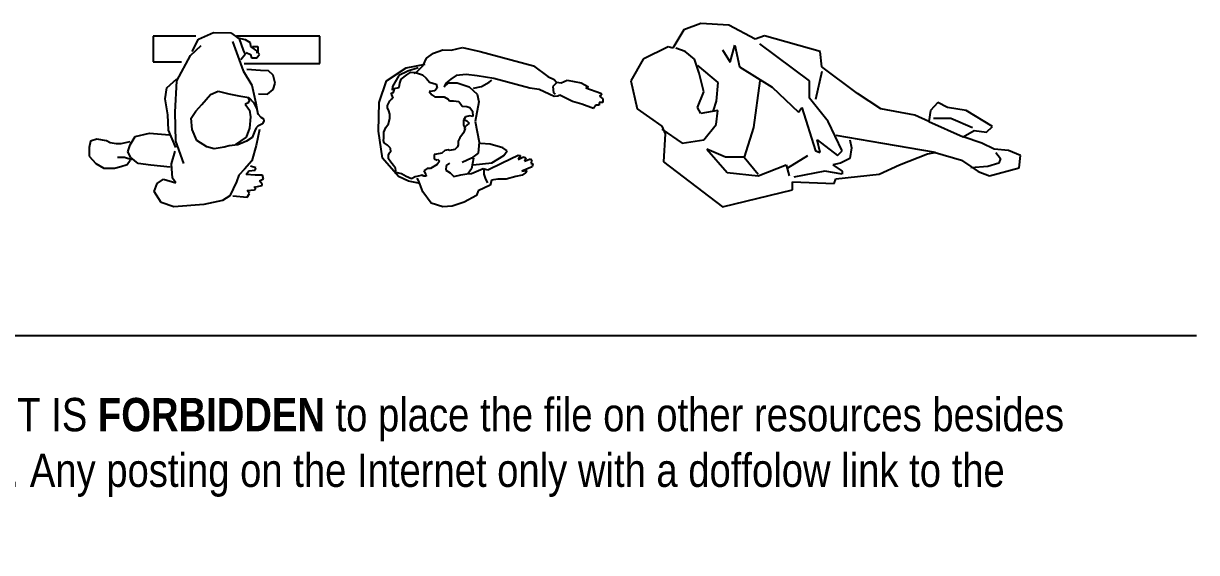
# Model space of a CAD drawing. Header units: millimetres. Extents: x 70390 to 391980, y 864 to 176336.
# Drawn here: x 219535 to 391980, y 864 to 78641 of the extents above; entities that cross this region are included whole.
import ezdxf

# ---------------------------------------------------------------- set-up
doc = ezdxf.new("R2010")
doc.units = ezdxf.units.MM
for name, color, linetype in [('01 - DWGFREE.com', 1, 'Continuous'), ('01 - DWGFREE.com @ 1', 1, 'Continuous'), ('家具外线', 144, 'Continuous')]:
    doc.layers.add(name, color=color, linetype=linetype)
doc.styles.add('Ajith', font='swissc.ttf', dxfattribs={"height": 9})

# ---------------------------------------------------------------- blocks, each defined once
blk = doc.blocks.new('MK-RC-0058')
at = {"layer": '家具外线'}
for p, q in [((82936.9, 10497.6), (82782.5, 10497.6)), ((82782.5, 10497.6), (82782.5, 10404.3)), ((82923.5, 10442.4), (82946.4, 10486.2)), ((82946.4, 10486.2), (82999.8, 10510.9)), ((82999.8, 10510.9), (83062.7, 10509)), ((83062.7, 10509), (83093.2, 10488.1)), ((83382.9, 10497.6), (83083.6, 10497.6)), ((83116, 10484.3), (83087.5, 10490)), ((83093.2, 10488.1), (83106.5, 10446.2)), ((83133.2, 10472.8), (83116, 10484.3)), ((83382.9, 10398.6), (83382.9, 10497.6)), ((82917.8, 10427.1), (82955.9, 10463.3)), ((83068.4, 10478.6), (83106.5, 10371.9)), ((83106.5, 10446.2), (83114.1, 10430.9)), ((83135.1, 10459.5), (83133.2, 10472.8)), ((83152.3, 10446.2), (83135.1, 10459.5)), ((83140.8, 10459.5), (83159.9, 10459.5)), ((83165.6, 10432.9), (83152.3, 10446.2)), ((83159.9, 10459.5), (83159.9, 10438.6)), ((82782.5, 10404.3), (82885.4, 10404.3)), ((82868.3, 10335.7), (82917.8, 10427.1)), ((83114.1, 10430.9), (83098.9, 10411.9)), ((83110.3, 10398.6), (83382.9, 10398.6)), ((83118, 10438.6), (83133.2, 10430.9)), ((83133.2, 10430.9), (83137, 10419.5)), ((83137, 10419.5), (83156.1, 10419.5)), ((83159.9, 10438.6), (83154.2, 10438.6)), ((83156.1, 10419.5), (83165.6, 10432.9)), ((83106.5, 10371.9), (83138.9, 10320.5)), ((83169.4, 10373.8), (83119.9, 10377.6)), ((83198, 10371.9), (83169.4, 10373.8)), ((83215.2, 10356.7), (83198, 10371.9)), ((83222.8, 10328.1), (83215.2, 10356.7)), ((82832, 10311), (82868.3, 10343.3)), ((82862.5, 10223.4), (82868.3, 10335.7)), ((83138.9, 10320.5), (83152.3, 10255.7)), ((83215.2, 10305.3), (83222.8, 10328.1)), ((82826.3, 10271), (82832, 10311)), ((82835.9, 10213.8), (82826.3, 10271)), ((82958.2, 10251.2), (82989.5, 10286.5)), ((82989.5, 10286.5), (83016.9, 10298.5)), ((83016.9, 10298.5), (83055, 10289.8)), ((83055, 10289.8), (83091, 10281.8)), ((83091, 10281.8), (83127.1, 10275.8)), ((83123.7, 10276.7), (83129.4, 10265.3)), ((83127.1, 10275.8), (83145.8, 10257.2)), ((83161.8, 10290), (83194.2, 10288.1)), ((83194.2, 10288.1), (83215.2, 10305.3)), ((82936.1, 10226.5), (82958.2, 10251.2)), ((83123.7, 10255.7), (83114.1, 10251.9)), ((83114.1, 10251.9), (83129.4, 10231)), ((83129.4, 10265.3), (83123.7, 10255.7)), ((83129.4, 10231), (83133.2, 10206.2)), ((83145.8, 10257.2), (83155.8, 10233.8)), ((83152.3, 10255.7), (83159.9, 10215.7)), ((83155.8, 10233.8), (83160.4, 10217.8)), ((82837.8, 10158.6), (82835.9, 10213.8)), ((82864.4, 10118.6), (82862.5, 10223.4)), ((82919.4, 10201.8), (82936.1, 10226.5)), ((82923.4, 10160.4), (82919.4, 10201.8)), ((83133.2, 10206.2), (83129.4, 10166.2)), ((83160.4, 10217.8), (83170.5, 10205.8)), ((83170.5, 10205.8), (83179.8, 10199.1)), ((83181.8, 10191.8), (83177.1, 10181.1)), ((83179.8, 10199.1), (83181.8, 10191.8)), ((82717.7, 10135.8), (82769.1, 10147.2)), ((82769.1, 10147.2), (82841.6, 10141.5)), ((82864.4, 10095.8), (82837.8, 10158.6)), ((82940.1, 10121.8), (82923.4, 10160.4)), ((83129.4, 10166.2), (83118, 10133.9)), ((83149.1, 10155.8), (83139.7, 10132.4)), ((83153.8, 10166.4), (83149.1, 10155.8)), ((83159.8, 10172.4), (83153.8, 10166.4)), ((83165.6, 10160.5), (83154.2, 10103.4)), ((83177.1, 10181.1), (83159.8, 10172.4)), ((82557.6, 10118.6), (82551.9, 10095.8)), ((82580.4, 10126.2), (82557.6, 10118.6)), ((82614.8, 10120.5), (82580.4, 10126.2)), ((82628.1, 10112.9), (82614.8, 10120.5)), ((82649.1, 10109.1), (82628.1, 10112.9)), ((82666.2, 10109.1), (82649.1, 10109.1)), ((82698.6, 10116.7), (82666.2, 10109.1)), ((82691, 10080.5), (82700.5, 10105.3)), ((82700.5, 10105.3), (82717.7, 10135.8)), ((82893, 10038.6), (82864.4, 10118.6)), ((82976.2, 10098.4), (82940.1, 10121.8)), ((83088.3, 10105.1), (83057, 10101.7)), ((83118, 10133.9), (83079.8, 10107.2)), ((83119, 10119.1), (83088.3, 10105.1)), ((83139.7, 10132.4), (83119, 10119.1)), ((83154.2, 10103.4), (83138.9, 10048.2)), ((82551.9, 10095.8), (82551.9, 10065.3)), ((82551.9, 10065.3), (82576.6, 10038.6)), ((82679.6, 10059.6), (82654.8, 10059.6)), ((82706.2, 10052), (82679.6, 10059.6)), ((82702.4, 10059.6), (82691, 10080.5)), ((82729.1, 10038.6), (82702.4, 10059.6)), ((82849.2, 10036.7), (82862.5, 10082.4)), ((83002.9, 10091.1), (82976.2, 10098.4)), ((83038.3, 10097.1), (83002.9, 10091.1)), ((83057, 10101.7), (83038.3, 10097.1)), ((82576.6, 10038.6), (82605.2, 10021.5)), ((82605.2, 10021.5), (82643.3, 10021.5)), ((82643.3, 10021.5), (82666.2, 10027.2)), ((82666.2, 10027.2), (82689.1, 10034.8)), ((82689.1, 10034.8), (82700.5, 10050.1)), ((82774.9, 10032.9), (82729.1, 10038.6)), ((82843.5, 10025.3), (82774.9, 10032.9)), ((82853, 9985.3), (82849.2, 10036.7)), ((83112.2, 10017.7), (83091.3, 9996.7)), ((83138.9, 10048.2), (83112.2, 10017.7)), ((83152.3, 10023.4), (83133.2, 10029.1)), ((83150.4, 10013.9), (83152.3, 10023.4)), ((82797.7, 9966.3), (82820.6, 9981.5)), ((82820.6, 9981.5), (82864.4, 9968.2)), ((82864.4, 9968.2), (82853, 9985.3)), ((83091.3, 9996.7), (83083.6, 9972)), ((83118, 9998.6), (83127.5, 10012)), ((83150.4, 9996.7), (83118, 9998.6)), ((83127.5, 10012), (83150.4, 10013.9)), ((83177, 9996.7), (83150.4, 9996.7)), ((83165.6, 9975.8), (83180.9, 9983.4)), ((83175.1, 9964.4), (83165.6, 9975.8)), ((83180.9, 9983.4), (83177, 9996.7)), ((82786.3, 9937.7), (82797.7, 9966.3)), ((82811.1, 9897.7), (82786.3, 9937.7)), ((83083.6, 9972), (83058.9, 9922.5)), ((83121.8, 9941.5), (83148.4, 9943.4)), ((83129.4, 9930.1), (83121.8, 9941.5)), ((83146.5, 9952.9), (83175.1, 9958.6)), ((83152.3, 9951), (83146.5, 9952.9)), ((83148.4, 9943.4), (83152.3, 9951)), ((83175.1, 9958.6), (83175.1, 9964.4)), ((82856.8, 9882.5), (82811.1, 9897.7)), ((83032.2, 9905.3), (82965.5, 9890.1)), ((83058.9, 9922.5), (83032.2, 9905.3)), ((83070.3, 9922.5), (83121.8, 9916.7)), ((83121.8, 9916.7), (83129.4, 9930.1)), ((82965.5, 9890.1), (82856.8, 9882.5))]:
    blk.add_line(p, q, dxfattribs=at)
blk = doc.blocks.new('MK-RC-0054')
at = {"layer": '家具外线'}
for p, q in [((76512.2, 10543), (76450.7, 10520.6)), ((76612.9, 10537.4), (76512.2, 10543)), ((76708, 10487), (76612.9, 10537.4)), ((76450.7, 10520.6), (76411.5, 10453.4)), ((76741.6, 10498.2), (76708, 10487)), ((76942.9, 10442.2), (76741.6, 10498.2)), ((76394.7, 10459), (76305.2, 10414.3)), ((76411.5, 10453.4), (76394.7, 10459)), ((76456.3, 10442.2), (76422.7, 10453.4)), ((76489.8, 10414.3), (76456.3, 10442.2)), ((76590.5, 10447.8), (76618.5, 10403.1)), ((76618.5, 10403.1), (76635.3, 10464.6)), ((76635.3, 10464.6), (76652.1, 10386.3)), ((76903.8, 10335.9), (76724.8, 10470.2)), ((76948.5, 10386.3), (76942.9, 10442.2)), ((76305.2, 10414.3), (76260.5, 10335.9)), ((76506.6, 10363.9), (76489.8, 10414.3)), ((76501, 10391.9), (76573.7, 10330.3)), ((76523.4, 10296.7), (76506.6, 10363.9)), ((76652.1, 10386.3), (76769.5, 10313.5)), ((76948.5, 10369.5), (76926.1, 10268.7)), ((77077.2, 10291.1), (76948.5, 10386.3)), ((76260.5, 10335.9), (76282.9, 10235.1)), ((76573.7, 10330.3), (76568.1, 10263.1)), ((76724.8, 10335.9), (76702.4, 10168)), ((76769.5, 10313.5), (76864.6, 10223.9)), ((76903.8, 10274.3), (76903.8, 10335.9)), ((76501, 10240.7), (76523.4, 10296.7)), ((76970.9, 10190.3), (76903.8, 10274.3)), ((77161.1, 10235.1), (77077.2, 10291.1)), ((76282.9, 10235.1), (76372.4, 10173.5)), ((76512.2, 10218.3), (76501, 10240.7)), ((76573.7, 10229.5), (76512.2, 10218.3)), ((76568.1, 10263.1), (76557, 10229.5)), ((76568.1, 10179.1), (76573.7, 10229.5)), ((76864.6, 10223.9), (76875.8, 10240.7)), ((76875.8, 10240.7), (76926.1, 10084)), ((77284.1, 10212.7), (77161.1, 10235.1)), ((77340.1, 10229.5), (77334.5, 10190.3)), ((77366.5, 10258.8), (77340.1, 10229.5)), ((77401.6, 10240.7), (77366.5, 10258.8)), ((77468.7, 10229.5), (77401.6, 10240.7)), ((77563.9, 10172.2), (77468.7, 10229.5)), ((77021.2, 10084), (76970.9, 10190.3)), ((77334.5, 10190.3), (77284.1, 10212.7)), ((77334.5, 10190.3), (77457.6, 10134.4)), ((77351.3, 10201.5), (77412.8, 10201.5)), ((77412.8, 10201.5), (77491.1, 10168)), ((76372.4, 10173.5), (76383.6, 10145.6)), ((76372.4, 10162.4), (76445.1, 10112)), ((76383.6, 10145.6), (76378, 10044.8)), ((76523.4, 10123.2), (76568.1, 10179.1)), ((76702.4, 10168), (76668.8, 10061.6)), ((77457.6, 10134.4), (77496.7, 10156.8)), ((77496.7, 10156.8), (77541.5, 10151.2)), ((77541.5, 10151.2), (77563.9, 10172.2)), ((76445.1, 10112), (76523.4, 10123.2)), ((76942.9, 10078.4), (76931.7, 10123.2)), ((76931.7, 10123.2), (77004.5, 10067.2)), ((76998.9, 10140), (77166.7, 10112)), ((77049.2, 10123.2), (77054.8, 10095.2)), ((77166.7, 10112), (77356.9, 10079.6)), ((77524.7, 10112), (77457.6, 10134.4)), ((77569.4, 10089.6), (77524.7, 10112)), ((76601.7, 10061.6), (76534.6, 10089.6)), ((76534.6, 10089.6), (76607.3, 10005.6)), ((76668.8, 10061.6), (76601.7, 10061.6)), ((76668.8, 10061.6), (76719.2, 10000)), ((76825.5, 10022.4), (76898.2, 10067.2)), ((76926.1, 10084), (76942.9, 10078.4)), ((77004.5, 10067.2), (77021.2, 10084)), ((77054.8, 10095.2), (77049.2, 10056)), ((77228.2, 10033.6), (77328.9, 10072.8)), ((77328.9, 10072.8), (77356.9, 10078.4)), ((77356.9, 10078.4), (77452, 10050.4)), ((77621.3, 10085.3), (77569.4, 10089.6)), ((77575, 10078.4), (77591.8, 10056)), ((77664.5, 10067.2), (77621.3, 10085.3)), ((77658.9, 10022.4), (77664.5, 10067.2)), ((76378, 10044.8), (76590.5, 9882.5)), ((76719.2, 9994.4), (76819.9, 10033.6)), ((76819.9, 10033.6), (76831.1, 9994.4)), ((77015.6, 10039.2), (76987.7, 10033.6)), ((76987.7, 10033.6), (77021.2, 10011.2)), ((77049.2, 10056), (77015.6, 10039.2)), ((77155.5, 10000), (77228.2, 10033.6)), ((77452, 10050.4), (77485.5, 10028)), ((77547.1, 10028), (77485.5, 10022.4)), ((77485.5, 10028), (77512.2, 10009.9)), ((77586.2, 10039.2), (77547.1, 10028)), ((77552.6, 9994.4), (77658.9, 10022.4)), ((77591.8, 10056), (77586.2, 10039.2)), ((76607.3, 10005.6), (76719.2, 9994.4)), ((76959.7, 10011.2), (76847.8, 9988.8)), ((77021.2, 10000), (76959.7, 10011.2)), ((76993.3, 9966.4), (76998.9, 9983.2)), ((76998.9, 9983.2), (77155.5, 10000)), ((77021.2, 10011.2), (77021.2, 10000)), ((77512.2, 10009.9), (77552.6, 9994.4)), ((76590.5, 9882.5), (76842.2, 9944)), ((76842.2, 9972), (76993.3, 9966.4)), ((76842.2, 9944), (76842.2, 9972))]:
    blk.add_line(p, q, dxfattribs=at)
blk = doc.blocks.new('MK-RC-0059')
at = {"layer": '家具外线'}
for p, q in [((84028.7, 10436.5), (84063.4, 10448.1)), ((84063.4, 10448.1), (84093.1, 10446.4)), ((84093.1, 10446.4), (84134.3, 10456.3)), ((84134.3, 10456.3), (84197, 10441.5)), ((84197, 10441.5), (84390.1, 10390.3)), ((83992.4, 10392), (84004, 10418.4)), ((84004, 10418.4), (84028.7, 10436.5)), ((83860.4, 10335.9), (83931.3, 10383.7)), ((83904.9, 10355.7), (83881.8, 10316.1)), ((83936.3, 10370.6), (83904.9, 10355.7)), ((83912.5, 10342.7), (83932.7, 10357.8)), ((83931.3, 10383.7), (83999, 10396.9)), ((83932.7, 10357.8), (83947.8, 10367.9)), ((83974.2, 10383.7), (83936.3, 10370.6)), ((83947.8, 10367.9), (83964.6, 10366.3)), ((83958.9, 10364.4), (83967.6, 10367.3)), ((83964.6, 10366.3), (83989.9, 10357.8)), ((83967.6, 10367.3), (83992.4, 10392)), ((83989.9, 10357.8), (84003.3, 10346.1)), ((84111.2, 10355.7), (84091.4, 10342.5)), ((84147.5, 10359), (84111.2, 10355.7)), ((84187.1, 10354.1), (84147.5, 10359)), ((84390.1, 10390.3), (84441.3, 10352.4)), ((83834, 10258.4), (83860.4, 10335.9)), ((83881.8, 10316.1), (83880.5, 10302.4)), ((83905.8, 10312.5), (83907.4, 10327.6)), ((83907.4, 10327.6), (83912.5, 10342.7)), ((84003.3, 10346.1), (84015.1, 10331)), ((84015.1, 10331), (84038.6, 10324.2)), ((84038.6, 10324.2), (84042, 10310.8)), ((84068.3, 10314.5), (84083.2, 10329.3)), ((84073.3, 10327.7), (84068.3, 10314.5)), ((84091.4, 10342.5), (84073.3, 10327.7)), ((84083.2, 10329.3), (84114.5, 10329.3)), ((84114.5, 10329.3), (84157.4, 10314.5)), ((84157.4, 10314.5), (84187.1, 10288.1)), ((84173.9, 10309.5), (84202, 10316.1)), ((84246.6, 10344.2), (84187.1, 10354.1)), ((84202, 10316.1), (84230, 10331)), ((84230, 10331), (84240, 10339.2)), ((84376.9, 10309.5), (84246.6, 10344.2)), ((84441.3, 10352.4), (84464.4, 10340.9)), ((84471, 10327.7), (84459.4, 10316.1)), ((84459.4, 10316.1), (84461.1, 10293.1)), ((84464.4, 10340.9), (84472.6, 10331)), ((84472.6, 10331), (84489.2, 10329.3)), ((84489.2, 10329.3), (84510.6, 10339.2)), ((84510.6, 10339.2), (84561.8, 10329.3)), ((84561.8, 10329.3), (84588.2, 10314.5)), ((84588.2, 10314.5), (84578.3, 10311.2)), ((83875.5, 10290.6), (83882.2, 10294)), ((83878.8, 10285.6), (83875.5, 10290.6)), ((83877.2, 10268.8), (83883.9, 10273.8)), ((83883.9, 10273.8), (83878.8, 10285.6)), ((83882.2, 10294), (83883.9, 10292.3)), ((83883.9, 10292.3), (83887.3, 10302.4)), ((83887.3, 10309.1), (83905.8, 10312.5)), ((83887.3, 10302.4), (83887.3, 10309.1)), ((84025.2, 10299), (84013.4, 10297.3)), ((84013.4, 10297.3), (84023.5, 10285.6)), ((84023.5, 10285.6), (84033.6, 10278.9)), ((84033.6, 10300.7), (84025.2, 10299)), ((84042, 10310.8), (84033.6, 10300.7)), ((84033.6, 10278.9), (84048.7, 10278.9)), ((84048.7, 10278.9), (84067.2, 10278.9)), ((84067.2, 10278.9), (84082.4, 10270.5)), ((84187.1, 10288.1), (84192.1, 10260.1)), ((84409.9, 10304.6), (84376.9, 10309.5)), ((84464.4, 10279.9), (84409.9, 10304.6)), ((84461.1, 10293.1), (84467.7, 10288.1)), ((84477.6, 10281.5), (84464.4, 10279.9)), ((84484.2, 10284.8), (84477.6, 10281.5)), ((84530.4, 10261.7), (84484.2, 10284.8)), ((84578.3, 10311.2), (84632.7, 10291.4)), ((84634.4, 10284.8), (84627.8, 10281.5)), ((84627.8, 10281.5), (84639.3, 10271.6)), ((84632.7, 10291.4), (84634.4, 10284.8)), ((84639.3, 10271.6), (84639.3, 10258.4)), ((83830.7, 10154.5), (83834, 10258.4)), ((83863.7, 10246.9), (83872.1, 10263.7)), ((83863.7, 10238.5), (83863.7, 10246.9)), ((83868.8, 10228.4), (83863.7, 10238.5)), ((83872.1, 10263.7), (83877.2, 10268.8)), ((84082.4, 10270.5), (84087.4, 10263.7)), ((84087.4, 10263.7), (84100.9, 10263.7)), ((84100.9, 10263.7), (84121.1, 10262)), ((84121.1, 10262), (84127.8, 10252)), ((84127.8, 10252), (84132.8, 10245.2)), ((84132.8, 10245.2), (84149.7, 10243.6)), ((84149.7, 10243.6), (84159.8, 10240.2)), ((84159.8, 10240.2), (84169.9, 10226.8)), ((84192.1, 10260.1), (84178.9, 10189.2)), ((84563.4, 10251.8), (84530.4, 10261.7)), ((84606.3, 10237), (84563.4, 10251.8)), ((84614.6, 10248.5), (84606.3, 10237)), ((84626.1, 10248.5), (84614.6, 10248.5)), ((84626.1, 10258.4), (84626.1, 10248.5)), ((84639.3, 10258.4), (84626.1, 10258.4)), ((83867.1, 10181.4), (83872.1, 10201.5)), ((83872.1, 10216.7), (83868.8, 10228.4)), ((83872.1, 10201.5), (83872.1, 10216.7)), ((84144.6, 10206.6), (84137.9, 10194.8)), ((84137.9, 10194.8), (84137.9, 10176.3)), ((84139.1, 10199.4), (84139.3, 10197.4)), ((84139.3, 10197.4), (84149.2, 10192.5)), ((84159.8, 10209.9), (84144.6, 10206.6)), ((84149.2, 10192.5), (84157.4, 10184.2)), ((84171.5, 10208.3), (84159.8, 10209.9)), ((84169.9, 10226.8), (84171.5, 10208.3)), ((84178.9, 10189.2), (84193.7, 10115)), ((83845.5, 10057.3), (83830.7, 10154.5)), ((83850.2, 10151.1), (83857, 10167.9)), ((83850.2, 10129.3), (83850.2, 10151.1)), ((83857, 10167.9), (83867.1, 10181.4)), ((84137.9, 10149.4), (84124.4, 10131)), ((84137.9, 10176.3), (84142.9, 10164.6)), ((84142.9, 10164.6), (84137.9, 10149.4)), ((84139.3, 10166.1), (84138.9, 10165.4)), ((84149.2, 10176), (84139.3, 10166.1)), ((84157.4, 10184.2), (84149.2, 10176)), ((83848.6, 10120.9), (83850.2, 10129.3)), ((83851.9, 10112.5), (83848.6, 10120.9)), ((83863.7, 10104.1), (83851.9, 10112.5)), ((83873.8, 10094), (83863.7, 10104.1)), ((84117.7, 10105.7), (84116, 10099)), ((84124.4, 10131), (84117.7, 10119.2)), ((84117.7, 10119.2), (84117.7, 10105.7)), ((84193.7, 10115), (84190.4, 10075.4)), ((84233.3, 10108.4), (84198.7, 10110)), ((84279.6, 10095.2), (84233.3, 10108.4)), ((83867.1, 10068.8), (83870.4, 10077.2)), ((83867.1, 10055.3), (83867.1, 10068.8)), ((83870.4, 10077.2), (83875.5, 10080.5)), ((83875.5, 10080.5), (83873.8, 10094)), ((84040.3, 10072.1), (84031.9, 10070.5)), ((84031.9, 10070.5), (84031.9, 10055.3)), ((84058.8, 10075.5), (84040.3, 10072.1)), ((84070.6, 10085.6), (84058.8, 10075.5)), ((84082.4, 10087.3), (84070.6, 10085.6)), ((84087.4, 10085.6), (84082.4, 10087.3)), ((84105.9, 10088.9), (84087.4, 10085.6)), ((84116, 10099), (84105.9, 10088.9)), ((84190.4, 10075.4), (84165.7, 10057.3)), ((84240, 10040.8), (84282.9, 10067.2)), ((84276.3, 10040.8), (84334, 10068.8)), ((84294.4, 10083.6), (84279.6, 10095.2)), ((84282.9, 10067.2), (84294.4, 10083.6)), ((84334, 10068.8), (84342.3, 10067.2)), ((84342.3, 10067.2), (84334, 10052.3)), ((84334, 10052.3), (84353.8, 10062.2)), ((84353.8, 10062.2), (84362.1, 10058.9)), ((83903.3, 9991.3), (83845.5, 10057.3)), ((83875.5, 10043.6), (83867.1, 10055.3)), ((83885.6, 10031.8), (83875.5, 10043.6)), ((83892.3, 10021.7), (83885.6, 10031.8)), ((83894, 10011.6), (83892.3, 10021.7)), ((84006.7, 10020), (83994.9, 10011.6)), ((84018.5, 10020), (84006.7, 10020)), ((84042, 10035.2), (84018.5, 10020)), ((84031.9, 10055.3), (84042, 10050.3)), ((84042, 10050.3), (84043.7, 10053.6)), ((84050.4, 10046.9), (84042, 10035.2)), ((84043.7, 10053.6), (84050.4, 10046.9)), ((84074.9, 10030.9), (84073.3, 10014.4)), ((84086.5, 10039.1), (84074.9, 10030.9)), ((84165.7, 10057.3), (84132.7, 10042.4)), ((84165.7, 10019.3), (84154.1, 10002.8)), ((84173.9, 10057.3), (84165.7, 10019.3)), ((84165.7, 10002.8), (84208.6, 10021)), ((84172.3, 10034.2), (84240, 10040.8)), ((84208.6, 10021), (84225.1, 10016)), ((84225.1, 10016), (84276.3, 10040.8)), ((84385.2, 10025.9), (84347.2, 10011.1)), ((84362.1, 10058.9), (84357.1, 10047.4)), ((84357.1, 10047.4), (84378.6, 10055.6)), ((84378.6, 10055.6), (84383.5, 10047.4)), ((84383.5, 10047.4), (84380.2, 10039.1)), ((84380.2, 10039.1), (84386.8, 10037.5)), ((84386.8, 10037.5), (84385.2, 10025.9)), ((83894, 10001.5), (83894, 10011.6)), ((83895.7, 10003.2), (83894, 10001.5)), ((83899, 10004.9), (83895.7, 10003.2)), ((83914.2, 10001.5), (83899, 10004.9)), ((83939.6, 9974.8), (83903.3, 9991.3)), ((83931, 9991.5), (83914.2, 10001.5)), ((83949.5, 9983.1), (83931, 9991.5)), ((83963, 9989.8), (83949.5, 9983.1)), ((83984.8, 9994.8), (83963, 9989.8)), ((83975.9, 9974.8), (83970.7, 9985.9)), ((83988.2, 9996.5), (83984.8, 9994.8)), ((83994.9, 9993.1), (83988.2, 9996.5)), ((83994.9, 10011.6), (84001.6, 9998.2)), ((84003.3, 9993.1), (83994.9, 9993.1)), ((84001.6, 9998.2), (84003.3, 9993.1)), ((84073.3, 10014.4), (84089.8, 10004.5)), ((84089.8, 10004.5), (84103, 9991.3)), ((84103, 9991.3), (84127.7, 9997.9)), ((84127.7, 9997.9), (84149.2, 10001.2)), ((84149.2, 10001.2), (84165.7, 10002.8)), ((84210.2, 10016), (84210.2, 9999.5)), ((84210.2, 9999.5), (84216.8, 9981.4)), ((84216.8, 9981.4), (84223.4, 9968.2)), ((84238.3, 9978.1), (84233.3, 9960)), ((84261.4, 9981.4), (84238.3, 9978.1)), ((84291.1, 9981.4), (84261.4, 9981.4)), ((84325.8, 9991.3), (84291.1, 9981.4)), ((84348.9, 9996.2), (84325.8, 9991.3)), ((84347.2, 10011.1), (84365.4, 10012.7)), ((84360.4, 10004.5), (84348.9, 9996.2)), ((84365.4, 10012.7), (84360.4, 10004.5)), ((83980.8, 9966.6), (83939.6, 9974.8)), ((83990.7, 9936.9), (83975.9, 9974.8)), ((84020.5, 9895.7), (83990.7, 9936.9)), ((84190.4, 9940.2), (84183.8, 9923.7)), ((84233.3, 9960), (84190.4, 9940.2)), ((84063.4, 9882.5), (84020.5, 9895.7)), ((84139.3, 9899), (84096.4, 9884.1)), ((84183.8, 9923.7), (84139.3, 9899)), ((84096.4, 9884.1), (84063.4, 9882.5))]:
    blk.add_line(p, q, dxfattribs=at)

msp = doc.modelspace()

# ---------------------------------------------------------------- linework, layer by layer
at = {"layer": '01 - DWGFREE.com', "color": 18, "true_color": 0x000000}
msp.add_line((70390, 32760), (391980, 32760), dxfattribs=at)

# ---------------------------------------------------------------- block references
at = {"xscale": 40.79881763447358, "yscale": 40.79881763447358, "zscale": 40.79881763447358}
for name, p in [('MK-RC-0054', (-2802507, -351501)), ('MK-RC-0058', (-3138839, -351501)), ('MK-RC-0059', (-3148484, -351501))]:
    msp.add_blockref(name, p, dxfattribs=at)

# ---------------------------------------------------------------- texts
at = {"layer": '01 - DWGFREE.com @ 1', "color": 18, "true_color": 0x000000, "insert": (99983, 23591), "char_height": 4902.627, "width": 681462.93, "attachment_point": 1, "style": 'Ajith'}
msp.add_mtext('The file can only be used in your own projects. IT IS {\\fSwis721 Cn BT|b1|i0|c204|p34;\\C256;FORBIDDEN} to place the file on other resources besides \\Pthe site {\\fSwis721 Cn BT|b1|i0|c204|p34;\\C256;Dwgfree.com} is protected by copyright. Any posting on the Internet only with a doffolow link to the \\Pauthor Dwgfree.com. Protected by {\\fSwis721 Cn BT|b1|i0|c204|p34;\\C256;DMCA.Com}', dxfattribs=at)

doc.saveas('drawing.dxf')
